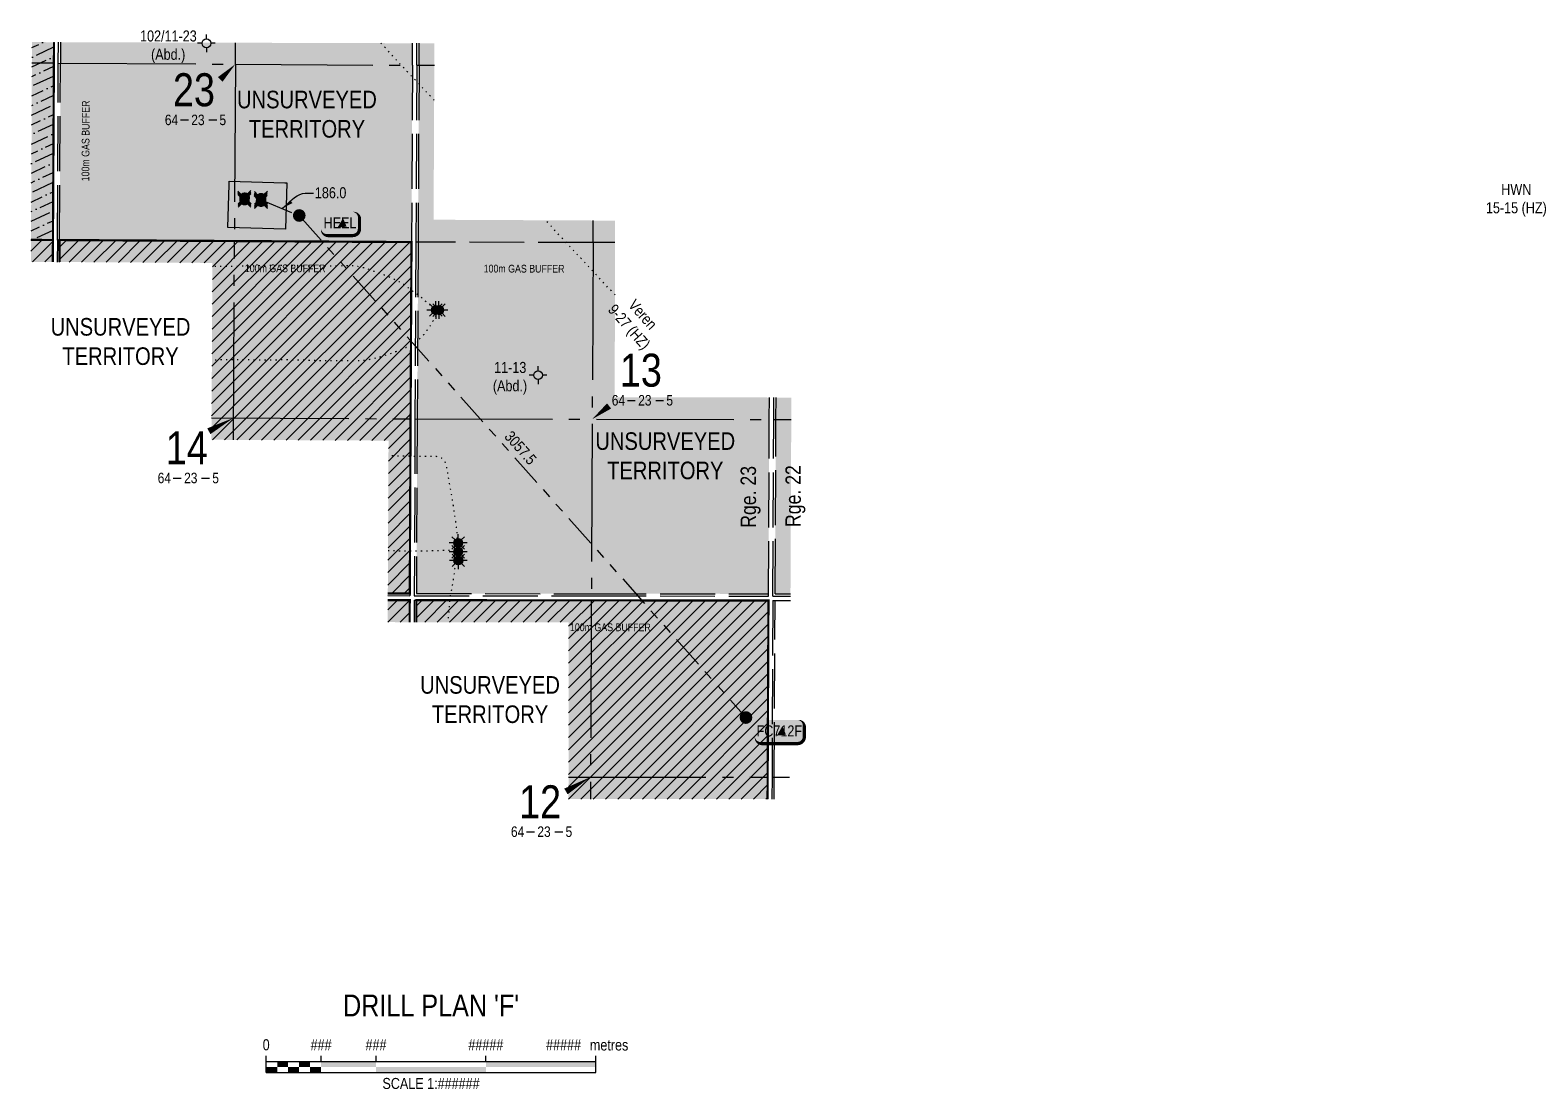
# Model space of a CAD drawing. Header units: inches. Extents: x 464475 to 485921, y 6038951 to 6050475.
# Drawn here: x 472258 to 473617, y 6038951 to 6039914 of the extents above; entities that cross this region are included whole.
import ezdxf
from ezdxf.enums import TextEntityAlignment as Align

# ---------------------------------------------------------------- set-up
doc = ezdxf.new("R2010")
doc.units = ezdxf.units.IN
doc.header["$LTSCALE"] = 5
for name, pattern in [('foc-DOT', [1, 0.2, -0.8]), ('foc-DRILLPATH', [14.75, 6, -1.75, 1.75, -1.75, 1.75, -1.75]), ('foc-QUARTERLINE', [33, 25, -3, 2, -3]), ('foc-UNSURVEYED', [12.5, 10, -2.5])]:
    doc.linetypes.add(name, pattern=pattern)
for name, color, linetype in [('10', 1, 'Continuous'), ('9', 3, 'Continuous'), ('ABADATA-DRILL-T', 8, 'Continuous'), ('AS-DRILL', 8, 'foc-DOT'), ('AS-DRILL-T', 8, 'Continuous'), ('AS-TARGET-GAS', 182, 'Continuous'), ('AS-TARGET-GAS-H', 181, 'Continuous'), ('D-TXT', 6, 'Continuous'), ('DETAIL-T', 7, 'Continuous'), ('H-CP', 51, 'Continuous'), ('H-MOCL', 111, 'Continuous'), ('L-2', 7, 'Continuous'), ('L-BD', 7, 'Continuous'), ('L-MON', 1, 'Continuous'), ('L-QSEC', 8, 'foc-QUARTERLINE'), ('L-SECLBL', 7, 'Continuous'), ('L-UNS-T', 3, 'Continuous'), ('L-USEC', 7, 'foc-UNSURVEYED'), ('P-PDRILLPATH', 12, 'foc-DRILLPATH'), ('P-PROPOSED', 10, 'Continuous'), ('P-PROPOSED-H', 21, 'Continuous'), ('P-TEMP-HUSKY-NO CUT-H', 104, 'Continuous')]:
    doc.layers.add(name, color=color, linetype=linetype)
doc.layers.add('D56-EXISTING DISPOSITION', color=7, linetype='Continuous', true_color=0xa347ff)
doc.styles.add('80', font='ARIALN.TTF', dxfattribs={"height": 10})
doc.styles.add('80CG', font='ARIALN.TTF', dxfattribs={"height": 10})
doc.styles.add('80L', font='ARIALN.TTF', dxfattribs={"height": 10})
doc.styles.add('SIMPLEX', font='ARIALN.TTF')
doc.dimstyles.new('Compass 5 000', dxfattribs={"dimscale": 5, "dimtxt": 9, "dimasz": 2, "dimexe": 0.2, "dimexo": 0.0625, "dimgap": 0.5, "dimtad": 0, "dimtih": 1, "dimtoh": 1, "dimzin": 0, "dimdsep": 46, "dimtxsty": '80CG', "dimcen": 0.1, "dimse1": 1, "dimse2": 1, "dimclrd": 256, "dimclrt": 256, "dimaunit": 1, "dimadec": 4, "dimazin": 0, "dimtfac": 0.06, "dimtofl": 0, "dimtmove": 0, "dimatfit": 1, "dimfxl": 0.2, "dimtolj": 1, "dimtzin": 0, "dimlwd": -1, "dimarcsym": 0})
pattern_1 = [(45, (-39231.628, 8775.05), (-5.609685254, 5.609685254), [])]

# ---------------------------------------------------------------- blocks, each defined once
blk = doc.blocks.new('*U495')
at = {"color": 0}
for p, q in [((-150, 0), (-150, 15)), ((-100, 10), (-100, 15)), ((-50, 10), (-50, 15)), ((50, 10), (50, 15)), ((150.2, 0), (150.2, 15)), ((-150, 10), (150.2, 10)), ((-150, 0), (150.2, 0))]:
    blk.add_line(p, q, dxfattribs=at)
for points in [[(-150, 5), (-140, 5), (-150, 0), (-140, 0)], [(-140, 10), (-130, 10), (-140, 5), (-130, 5)], [(-130, 5), (-120, 5), (-130, 0), (-120, 0)], [(-120, 10), (-110, 10), (-120, 5), (-110, 5)], [(-110, 5), (-100, 5), (-110, 0), (-100, 0)], [(-100, 10), (-50, 10), (-100, 5), (-50, 5)], [(-50, 5), (50, 5), (-50, 0), (50, 0)], [(50, 10), (150.2, 10), (50, 5), (150.2, 5)]]:
    blk.add_solid(points, dxfattribs=at)
at = {"color": 0, "style": '80'}
blk.add_text('metres', height=10, dxfattribs=at).set_placement((162.2, 20), align=Align.CENTER)
at = {"color": 0, "char_height": 10, "style": '80'}
for s, insert, attachment_point in [('0', (-150, 30.2), 2), ('###', (-100, 30.2), 2), ('###', (-50, 30.2), 2), ('#####', (50, 30.2), 2), ('#####', (136.7, 30.2), 3), ('SCALE 1:######', (0.1, -5), 2)]:
    blk.add_mtext(s, dxfattribs=dict(at, insert=insert, attachment_point=attachment_point))
blk = doc.blocks.new('WC')
at = {"layer": 'L-MON'}
h = blk.add_hatch(color=255, dxfattribs=at)
h.dxf.hatch_style = 1
edge = h.paths.add_edge_path()
edge.add_arc((0, 0), 0.9, 0, 360)
at = {"layer": 'L-MON', "color": 240, "flags": 128}
for points in [[(-0.62, 0.5), (-1.23, 1.12)], [(0.52, 0.61), (1.13, 1.21)], [(-1.18, -1.18), (-0.56, -0.57)], [(1.16, -1.18), (0.56, -0.57)]]:
    blk.add_lwpolyline(points, dxfattribs=at)
at = {"layer": 'L-MON', "color": 240}
for radius in [0.8, 0.373]:
    blk.add_circle((0, 0), radius, dxfattribs=at)
blk = doc.blocks.new('plbh')
at = {"layer": 'L-MON'}
h = blk.add_hatch(color=255, dxfattribs=at)
h.dxf.hatch_style = 1
edge = h.paths.add_edge_path()
edge.add_arc((0, 0), 1.16, 0, 360)
h = blk.add_hatch(color=256, dxfattribs=at)
h.dxf.hatch_style = 1
h.paths.add_polyline_path([(-0.96, 0, 1), (0.96, 0, 1)])
h.paths.add_polyline_path([(0.91, 0, -1), (-0.91, 0, -1)], flags=16)
h.paths.add_polyline_path([(0.45, 0, -1), (-0.45, 0, -1)], flags=0)
h = blk.add_hatch(color=256, dxfattribs=at)
h.dxf.hatch_style = 1
h.paths.add_polyline_path([(-0.45, 0, 1), (0.45, 0, 1)])
h.paths.add_polyline_path([(0.4, 0, -1), (-0.4, 0, -1)], flags=16)
at = {"layer": 'L-MON', "color": 240}
for radius in [0.96, 0.91, 0.45, 0.4]:
    blk.add_circle((0, 0), radius, dxfattribs=at)
blk = doc.blocks.new('L-SECLBL')
at = {"layer": '9', "color": 7}
for p, q in [((-5.1, -27.8), (-12.3, -27.8)), ((20.7, -27.8), (13.5, -27.8))]:
    blk.add_line(p, q, dxfattribs=at)
at = {"layer": '10', "color": 2, "style": 'SIMPLEX'}
blk.add_attdef('SEC', text='', height=30, dxfattribs=at).set_placement((0, 0), align=Align.MIDDLE)
at = {"layer": '10', "color": 5, "style": '80L'}
blk.add_attdef('TWP', text='', height=9.5, dxfattribs=at).set_placement((-14.4, -27.4), align=Align.MIDDLE_RIGHT)
blk.add_attdef('RGE', text='', height=9.5, dxfattribs=at).set_placement((3.6, -27.4), align=Align.MIDDLE_CENTER)
blk.add_attdef('MER', text='', height=9.5, dxfattribs=at).set_placement((23.2, -27.4), align=Align.MIDDLE_LEFT)
blk = doc.blocks.new('GAS')
h = blk.add_hatch(color=255)
h.dxf.hatch_style = 1
edge = h.paths.add_edge_path()
edge.add_arc((0, 0), 0.9, 0, 360)
for p, q in [((-0.81, 0), (-1.62, 0)), ((-0.57, 0.57), (-1.14, 1.14)), ((0, 0.81), (0, 1.62)), ((0.57, 0.57), (1.14, 1.14)), ((1.62, 0), (0.81, 0)), ((-0.57, -0.57), (-1.14, -1.14)), ((0, -0.81), (0, -1.62)), ((1.14, -1.14), (0.57, -0.57))]:
    blk.add_line(p, q)
blk.add_circle((0, 0), 0.8)
blk = doc.blocks.new('GABD')
for p, q in [((-0.81, 0), (-1.62, 0)), ((0, 0.81), (0, 1.62)), ((1.62, 0), (0.81, 0)), ((0, -0.81), (0, -1.62))]:
    blk.add_line(p, q)
blk.add_circle((0, 0), 0.8)
blk = doc.blocks.new('*U500')
h = blk.add_hatch(color=254)
edge = h.paths.add_edge_path()
edge.add_line((-16.5, -11.5), (16.5, -11.5))
edge.add_arc((16.5, -5.5), 6, 270, 360)
edge.add_line((22.5, -5.5), (22.5, 4))
edge.add_arc((16.5, 4), 6, 0, 90)
edge.add_line((16.5, 10), (-16.5, 10))
edge.add_arc((-16.5, 4), 6, 90, 180)
edge.add_line((-22.5, 4), (-22.5, -5.5))
edge.add_arc((-16.5, -5.5), 6, 180, 270)
at = {"color": 1, "flags": 128}
blk.add_lwpolyline([(-16.5, -11.5, 3, 3, 0), (16.5, -11.5, 3, 3, 0.414214), (22.5, -5.5, 3, 3, 0), (22.5, 4, 3, 0, 0.414214), (16.5, 10, 0, 0, 0), (-16.5, 10, 0, 0, 0.414214), (-22.5, 4, 0, 0, 0), (-22.5, -5.5, 0, 3, 0.414214)], format="xyseb", close=True, dxfattribs=at)
blk.add_lwpolyline([(5.8, -3.4, 0, 10, 0), (0, 0, 5, 5, 0)], format="xyseb", dxfattribs=at)
at = {"color": 1, "style": '80'}
blk.add_attdef('ENTER_TEXT_001', (-36, -5), '', height=10, dxfattribs=at)
blk = doc.blocks.new('*U508')
h = blk.add_hatch(color=254)
edge = h.paths.add_edge_path()
edge.add_line((-11.5, -11.5), (11.5, -11.5))
edge.add_arc((11.5, -5.5), 6, 270, 360)
edge.add_line((17.5, -5.5), (17.5, 4))
edge.add_arc((11.5, 4), 6, 0, 90)
edge.add_line((11.5, 10), (-11.5, 10))
edge.add_arc((-11.5, 4), 6, 90, 180)
edge.add_line((-17.5, 4), (-17.5, -5.5))
edge.add_arc((-11.5, -5.5), 6, 180, 270)
at = {"color": 1, "flags": 128}
blk.add_lwpolyline([(-11.5, -11.5, 3, 3, 0), (11.5, -11.5, 3, 3, 0.414214), (17.5, -5.5, 3, 3, 0), (17.5, 4, 3, 0, 0.414214), (11.5, 10, 0, 0, 0), (-11.5, 10, 0, 0, 0.414214), (-17.5, 4, 0, 0, 0), (-17.5, -5.5, 0, 3, 0.414214)], format="xyseb", close=True, dxfattribs=at)
blk.add_lwpolyline([(5.8, -3.4, 0, 10, 0), (0, 0, 5, 5, 0)], format="xyseb", dxfattribs=at)
at = {"color": 1, "style": '80'}
blk.add_attdef('ENTER_TEXT_001', (-36, -5), '', height=10, dxfattribs=at)

msp = doc.modelspace()

# ---------------------------------------------------------------- hatches: boundary and pattern name
at = {"layer": 'AS-TARGET-GAS-H'}
h = msp.add_hatch(color=256, dxfattribs=at)
h.dxf.hatch_style = 1
h.paths.add_polyline_path([(472313.598, 6039903.027), (472303.604, 6039903.056), (472302.76, 6039743.114), (472584.912, 6039741.476), (472585.7, 6039902.226), (472575.705, 6039902.255), (472574.966, 6039751.528), (472312.807, 6039753.05)])
h = msp.add_hatch(color=256, dxfattribs=at)
h.dxf.hatch_style = 1
h.paths.add_polyline_path([(472584.601, 6039701.498), (472423.644, 6039702.432), (472423.593, 6039692.438), (472574.561, 6039691.561), (472573.88, 6039540.748), (472583.928, 6039540.69)])
h = msp.add_hatch(color=256, dxfattribs=at)
h.dxf.hatch_style = 1
h.paths.add_polyline_path([(472638.551, 6039691.302), (472789.764, 6039690.966), (472789.811, 6039700.96), (472628.601, 6039701.319), (472627.329, 6039419.718), (472909.643, 6039419.479), (472910.377, 6039580.074), (472900.383, 6039580.09), (472899.694, 6039429.482), (472637.369, 6039429.704)])
h = msp.add_hatch(color=256, dxfattribs=at)
h.dxf.hatch_style = 1
h.paths.add_polyline_path([(472909.441, 6039375.472), (472748.29, 6039375.616), (472748.242, 6039365.621), (472899.401, 6039365.486), (472898.711, 6039214.885), (472908.706, 6039214.883)])
at = {"layer": 'H-CP'}
h = msp.add_hatch(color=256, dxfattribs=at)
h.dxf.hatch_style = 1
h.paths.add_polyline_path([(472278.645, 6039723.266), (472258.655, 6039723.38), (472259.604, 6039903.186), (472279.593, 6039903.127)])
h = msp.add_hatch(color=256, dxfattribs=at)
h.dxf.hatch_style = 1
h.paths.add_polyline_path([(472444.652, 6039902.641), (472285.625, 6039903.109), (472285.525, 6039884.034), (472444.552, 6039883.112)])
h = msp.add_hatch(color=256, dxfattribs=at)
h.dxf.hatch_style = 1
h.paths.add_polyline_path([(472605.689, 6039902.167), (472444.652, 6039902.641), (472444.552, 6039883.112), (472605.591, 6039882.178)])
h = msp.add_hatch(color=256, dxfattribs=at)
h.dxf.hatch_style = 1
h.paths.add_polyline_path([(472611.721, 6039902.149), (472611.623, 6039882.16), (472625.581, 6039882.119), (472625.679, 6039902.108)])
h = msp.add_hatch(color=256, dxfattribs=at)
h.dxf.hatch_style = 1
h.paths.add_polyline_path([(472285.525, 6039884.037), (472284.676, 6039723.229), (472604.803, 6039721.37), (472605.591, 6039882.178)])
h = msp.add_hatch(color=256, dxfattribs=at)
h.dxf.hatch_style = 1
h.paths.add_polyline_path([(472770.011, 6039740.983), (472624.892, 6039741.695), (472625.581, 6039882.119), (472611.624, 6039882.16), (472610.835, 6039721.357), (472769.916, 6039720.994)])
h = msp.add_hatch(color=256, dxfattribs=at)
h.dxf.hatch_style = 1
h.paths.add_polyline_path([(472789.937, 6039740.886), (472770.011, 6039740.983), (472769.916, 6039720.994), (472789.906, 6039720.95)])
h = msp.add_hatch(color=256, dxfattribs=at)
h.dxf.hatch_style = 1
h.paths.add_polyline_path([(472929.55, 6039401.483), (472609.268, 6039401.762), (472610.047, 6039560.553), (472610.835, 6039721.335), (472769.916, 6039720.994), (472769.155, 6039560.305), (472930.275, 6039560.054)])
h = msp.add_hatch(color=256, dxfattribs=at)
h.dxf.hatch_style = 1
h.paths.add_polyline_path([(472930.367, 6039580.043), (472789.686, 6039580.262), (472789.906, 6039720.95), (472769.916, 6039720.994), (472769.155, 6039560.305), (472930.275, 6039560.054)])
h = msp.add_hatch(color=256, dxfattribs=at)
h.dxf.hatch_style = 1
h.paths.add_polyline_path([(472950.356, 6039580.012), (472936.399, 6039580.033), (472936.307, 6039560.053), (472950.265, 6039560.051)])
h = msp.add_hatch(color=256, dxfattribs=at)
h.dxf.hatch_style = 1
h.paths.add_polyline_path([(472950.265, 6039560.051), (472936.307, 6039560.053), (472936.307, 6039560.053), (472935.582, 6039401.478), (472949.539, 6039401.466)])
at = {"layer": 'H-MOCL'}
h = msp.add_hatch(color=256, dxfattribs=at)
h.dxf.hatch_style = 1
h.paths.add_polyline_path([(472258.655, 6039723.38), (472278.645, 6039723.266), (472278.539, 6039703.275), (472258.55, 6039703.391)])
h = msp.add_hatch(color=256, dxfattribs=at)
h.dxf.hatch_style = 1
h.paths.add_polyline_path([(472284.677, 6039723.231), (472604.804, 6039721.373), (472603.237, 6039401.769), (472583.247, 6039401.883), (472583.929, 6039540.872), (472422.811, 6039541.6), (472423.745, 6039702.432), (472284.571, 6039703.24)])
h = msp.add_hatch(color=256, dxfattribs=at)
h.dxf.hatch_style = 1
h.paths.add_polyline_path([(472583.218, 6039395.852), (472603.208, 6039395.737), (472603.109, 6039375.746), (472583.119, 6039375.764)])
h = msp.add_hatch(color=256, dxfattribs=at)
h.dxf.hatch_style = 1
h.paths.add_polyline_path([(472609.239, 6039395.732), (472929.523, 6039395.453), (472928.696, 6039214.879), (472747.605, 6039214.912), (472747.749, 6039375.616), (472609.141, 6039375.741)])
at = {"layer": 'P-PROPOSED-H'}
h = msp.add_hatch(color=256, dxfattribs=at)
h.dxf.hatch_style = 1
h.paths.add_polyline_path([(472437.855, 6039734.605), (472438.97, 6039773.852), (472439.022, 6039776.822), (472489.618, 6039775.174), (472491.34, 6039775.128), (472490.147, 6039733.12)])
at = {"layer": 'P-TEMP-HUSKY-NO CUT-H', "true_color": 0x0582ff}
h = msp.add_hatch(dxfattribs=at)
h.set_pattern_fill('ANSI36', color=150, scale=2.498675, angle=340)
h.set_pattern_definition([(25, (-39231.628, 8775.05), (9.229754603, 13.057325538), [19.833232416, -3.966646483, 0, -3.966646483])])
h.paths.add_polyline_path([(472259.604, 6039903.186), (472279.593, 6039903.127), (472278.645, 6039723.266), (472258.655, 6039723.38)])
at = {"layer": 'P-TEMP-HUSKY-NO CUT-H'}
h = msp.add_hatch(dxfattribs=at)
h.set_pattern_fill('ANSI31', color=256, scale=2.498675)
h.set_pattern_definition(pattern_1)
h.paths.add_polyline_path([(472258.55, 6039703.391), (472258.655, 6039723.38), (472278.645, 6039723.266), (472278.539, 6039703.275)])
h = msp.add_hatch(dxfattribs=at)
h.set_pattern_fill('ANSI31', color=256, scale=2.498675)
h.set_pattern_definition(pattern_1)
h.paths.add_polyline_path([(472284.677, 6039723.231), (472604.804, 6039721.373), (472603.237, 6039401.769), (472583.247, 6039401.883), (472583.929, 6039540.872), (472422.811, 6039541.6), (472423.745, 6039702.432), (472284.571, 6039703.24)])
h = msp.add_hatch(dxfattribs=at)
h.set_pattern_fill('ANSI31', color=256, scale=2.498675)
h.set_pattern_definition(pattern_1)
h.paths.add_polyline_path([(472583.119, 6039375.764), (472583.218, 6039395.852), (472603.208, 6039395.737), (472603.109, 6039375.746)])
h = msp.add_hatch(dxfattribs=at)
h.set_pattern_fill('ANSI31', color=256, scale=2.498675)
h.set_pattern_definition(pattern_1)
h.paths.add_polyline_path([(472747.749, 6039375.616), (472609.141, 6039375.741), (472609.239, 6039395.732), (472929.523, 6039395.453), (472928.696, 6039214.879), (472747.605, 6039214.912)])

# ---------------------------------------------------------------- linework, layer by layer
at = {"layer": 'AS-DRILL', "flags": 128}
for points in [[(472625.425, 6039850.356), (472623.816, 6039852.034), (472620.039, 6039856.045), (472616.255, 6039860.065), (472612.504, 6039864.095), (472608.739, 6039868.12), (472604.911, 6039872.084), (472601.12, 6039876.082), (472597.36, 6039880.117), (472593.605, 6039884.163), (472589.884, 6039888.228), (472586.167, 6039892.281), (472582.444, 6039896.361), (472578.705, 6039900.406), (472576.943, 6039902.252)], [(472790.162, 6039673.309), (472788.973, 6039674.479), (472787.677, 6039675.787), (472786.288, 6039677.205), (472784.809, 6039678.746), (472783.241, 6039680.394), (472781.575, 6039682.117), (472779.851, 6039683.923), (472778.13, 6039685.801), (472776.403, 6039687.728), (472774.678, 6039689.678), (472772.925, 6039691.64), (472771.104, 6039693.582), (472769.251, 6039695.531), (472768.447, 6039696.387), (472767.591, 6039697.305), (472767.392, 6039697.522), (472766.302, 6039698.681), (472764.423, 6039700.671), (472762.546, 6039702.682), (472760.651, 6039704.679), (472758.753, 6039706.67), (472754.975, 6039710.674), (472751.238, 6039714.717), (472747.527, 6039718.8), (472743.824, 6039722.878), (472740.089, 6039726.915), (472736.315, 6039730.923), (472732.532, 6039734.932), (472728.795, 6039738.968), (472726.84, 6039741.082)], [(472627.029, 6039658.941), (472627.029, 6039658.941), (472627.023, 6039658.945), (472627.019, 6039658.953), (472627.027, 6039658.957), (472627.045, 6039658.962), (472627.08, 6039658.984), (472627.112, 6039659.018), (472627.106, 6039659.038), (472627.068, 6039659.048), (472627.066, 6039659.048), (472627.028, 6039659.081), (472627.008, 6039659.107), (472627.006, 6039659.109), (472626.92, 6039659.175), (472626.805, 6039659.194), (472626.742, 6039659.166), (472626.725, 6039659.194), (472626.695, 6039659.268), (472626.649, 6039659.292), (472626.589, 6039659.285), (472626.539, 6039659.277), (472626.489, 6039659.279), (472626.569, 6039659.267), (472626.625, 6039659.259), (472626.769, 6039659.244), (472626.899, 6039659.243), (472626.931, 6039659.245), (472627.007, 6039659.283), (472627.069, 6039659.336), (472627.216, 6039659.404), (472627.298, 6039659.421), (472627.306, 6039659.403), (472627.383, 6039659.351), (472627.393, 6039659.323), (472627.343, 6039659.299), (472627.343, 6039659.273), (472627.427, 6039659.271), (472627.487, 6039659.276), (472627.489, 6039659.26), (472627.481, 6039659.236), (472627.421, 6039659.203), (472627.391, 6039659.209), (472627.437, 6039659.257), (472627.531, 6039659.31), (472627.575, 6039659.322), (472627.651, 6039659.333), (472627.665, 6039659.333), (472627.699, 6039659.335), (472627.705, 6039659.333), (472627.697, 6039659.333), (472627.683, 6039659.329), (472627.671, 6039659.323), (472627.649, 6039659.333), (472627.602, 6039659.386), (472627.524, 6039659.492), (472627.512, 6039659.506), (472627.413, 6039659.645), (472627.262, 6039659.827), (472627.061, 6039660.028), (472626.792, 6039660.25), (472626.471, 6039660.485), (472626.1, 6039660.737), (472625.69, 6039661.005), (472625.231, 6039661.31), (472624.719, 6039661.676), (472624.165, 6039662.093), (472623.681, 6039662.465), (472623.569, 6039662.55), (472622.948, 6039663.031), (472622.316, 6039663.534), (472621.681, 6039664.059), (472621.04, 6039664.605), (472620.4, 6039665.15), (472619.759, 6039665.679), (472619.13, 6039666.196), (472618.572, 6039666.655), (472618.494, 6039666.719), (472617.815, 6039667.293), (472617.104, 6039667.936), (472617.013, 6039668.023), (472616.39, 6039668.63), (472615.671, 6039669.346), (472614.933, 6039670.063), (472614.146, 6039670.779), (472613.286, 6039671.508), (472612.36, 6039672.25), (472611.364, 6039673.003), (472610.303, 6039673.767), (472609.181, 6039674.56), (472608.013, 6039675.39), (472606.8, 6039676.25), (472605.556, 6039677.14), (472604.317, 6039678.051), (472603.069, 6039678.971), (472601.794, 6039679.889), (472601.252, 6039680.27), (472600.483, 6039680.802), (472599.145, 6039681.721), (472597.891, 6039682.579), (472597.79, 6039682.647), (472597.072, 6039683.135), (472596.42, 6039683.568), (472595.007, 6039684.447), (472593.529, 6039685.273), (472591.985, 6039686.058), (472590.393, 6039686.818), (472588.774, 6039687.583), (472587.128, 6039688.351), (472586.472, 6039688.652), (472585.448, 6039689.111), (472583.73, 6039689.854), (472582.161, 6039690.5), (472581.977, 6039690.573), (472580.193, 6039691.254), (472578.38, 6039691.909), (472575.649, 6039692.896), (472573.207, 6039693.791), (472570.862, 6039694.652), (472569.049, 6039695.32), (472567.234, 6039695.989), (472565.411, 6039696.648), (472563.569, 6039697.265), (472561.703, 6039697.816), (472559.818, 6039698.3), (472557.91, 6039698.719), (472555.999, 6039699.073), (472554.077, 6039699.369), (472552.182, 6039699.592), (472550.253, 6039699.72), (472548.321, 6039699.747), (472546.393, 6039699.717), (472544.468, 6039699.679), (472540.614, 6039699.61), (472536.758, 6039699.553), (472532.903, 6039699.531), (472529.042, 6039699.548), (472525.184, 6039699.567), (472521.326, 6039699.573), (472517.467, 6039699.566), (472513.615, 6039699.551), (472509.753, 6039699.563), (472505.902, 6039699.602), (472502.038, 6039699.663), (472498.196, 6039699.767), (472494.337, 6039699.894), (472490.501, 6039700.037), (472486.65, 6039700.15), (472482.792, 6039700.176), (472478.936, 6039700.101), (472475.081, 6039699.952), (472471.232, 6039699.804), (472467.375, 6039699.675), (472463.541, 6039699.562), (472459.686, 6039699.458), (472455.834, 6039699.387), (472451.982, 6039699.358), (472448.131, 6039699.341), (472444.275, 6039699.283), (472440.415, 6039699.174), (472436.558, 6039699.099), (472432.696, 6039699.105), (472428.846, 6039699.188), (472424.999, 6039699.297), (472423.628, 6039699.325)], [(472628.442, 6039659.312), (472628.442, 6039659.312), (472628.442, 6039659.312), (472628.442, 6039659.312), (472628.44, 6039659.31), (472628.297, 6039659.213), (472628.132, 6039659.093), (472628.032, 6039658.974), (472627.991, 6039658.828), (472627.967, 6039658.788), (472627.927, 6039658.902), (472627.865, 6039659.175), (472627.87, 6039659.421), (472627.95, 6039659.494), (472628.051, 6039659.564), (472628.073, 6039659.578), (472628.131, 6039659.607), (472628.171, 6039659.633), (472628.203, 6039659.663), (472628.27, 6039659.731), (472628.336, 6039659.772), (472628.42, 6039659.81), (472628.42, 6039659.81), (472628.478, 6039659.86), (472628.529, 6039659.905), (472628.607, 6039659.935), (472628.625, 6039659.941), (472628.769, 6039659.982), (472628.951, 6039660.041), (472628.965, 6039660.047), (472629.097, 6039660.085), (472629.195, 6039660.1), (472629.404, 6039660.125), (472629.516, 6039660.14), (472629.602, 6039660.15), (472629.64, 6039660.152), (472629.71, 6039660.151), (472629.718, 6039660.151), (472629.728, 6039660.151), (472629.762, 6039660.113), (472629.775, 6039660.045), (472629.779, 6039660.009), (472629.791, 6039659.949), (472629.796, 6039659.895), (472629.796, 6039659.873), (472629.762, 6039659.771), (472629.679, 6039659.65), (472629.576, 6039659.486), (472629.465, 6039659.261), (472629.336, 6039658.987), (472629.184, 6039658.666), (472629.007, 6039658.307), (472628.823, 6039657.948), (472628.657, 6039657.611), (472628.493, 6039657.26), (472628.303, 6039656.861), (472628.069, 6039656.406), (472627.786, 6039655.897), (472627.526, 6039655.442), (472627.458, 6039655.319), (472627.106, 6039654.684), (472626.755, 6039654.026), (472626.396, 6039653.364), (472626.014, 6039652.7), (472625.639, 6039652.048), (472625.264, 6039651.384), (472624.86, 6039650.662), (472624.648, 6039650.273), (472624.434, 6039649.88), (472623.956, 6039649.044), (472623.48, 6039648.243), (472623.436, 6039648.165), (472623.415, 6039648.129), (472622.887, 6039647.252), (472622.32, 6039646.318), (472621.724, 6039645.353), (472621.072, 6039644.329), (472620.375, 6039643.23), (472619.623, 6039642.086), (472618.809, 6039640.926), (472617.923, 6039639.76), (472616.986, 6039638.601), (472616.044, 6039637.46), (472615.082, 6039636.346), (472614.057, 6039635.266), (472612.974, 6039634.203), (472611.828, 6039633.155), (472610.631, 6039632.129), (472609.38, 6039631.109), (472608.268, 6039630.251), (472608.079, 6039630.111), (472607.995, 6039630.05), (472606.712, 6039629.146), (472605.95, 6039628.636), (472605.641, 6039628.436), (472605.302, 6039628.217), (472604.702, 6039627.844), (472604.375, 6039627.646), (472603.843, 6039627.335), (472602.329, 6039626.512), (472600.765, 6039625.756), (472599.991, 6039625.404), (472599.57, 6039625.214), (472599.362, 6039625.121), (472599.161, 6039625.032), (472598.927, 6039624.927), (472597.52, 6039624.32), (472595.844, 6039623.627), (472594.133, 6039622.943), (472592.384, 6039622.276), (472592.237, 6039622.221), (472591.738, 6039622.037), (472591.151, 6039621.822), (472590.6, 6039621.625), (472588.795, 6039621.008), (472586.97, 6039620.407), (472585.145, 6039619.808), (472583.316, 6039619.209), (472581.846, 6039618.743), (472578.603, 6039617.727), (472577.711, 6039617.445), (472575.86, 6039616.855), (472574.003, 6039616.29), (472572.157, 6039615.787), (472570.274, 6039615.325), (472568.386, 6039614.892), (472566.496, 6039614.488), (472564.586, 6039614.139), (472562.669, 6039613.859), (472560.746, 6039613.648), (472558.807, 6039613.512), (472556.873, 6039613.448), (472553.021, 6039613.421), (472549.169, 6039613.43), (472545.319, 6039613.46), (472541.465, 6039613.485), (472537.615, 6039613.494), (472535.687, 6039613.492), (472533.763, 6039613.493), (472531.835, 6039613.497), (472529.905, 6039613.495), (472527.975, 6039613.484), (472526.049, 6039613.48), (472524.123, 6039613.482), (472522.193, 6039613.501), (472520.269, 6039613.547), (472518.341, 6039613.603), (472516.419, 6039613.654), (472514.492, 6039613.698), (472512.568, 6039613.74), (472510.64, 6039613.781), (472508.718, 6039613.823), (472506.794, 6039613.865), (472504.871, 6039613.9), (472502.941, 6039613.928), (472501.011, 6039613.972), (472499.085, 6039614.015), (472497.163, 6039614.049), (472495.237, 6039614.09), (472493.308, 6039614.142), (472491.382, 6039614.19), (472489.45, 6039614.217), (472487.534, 6039614.223), (472485.606, 6039614.205), (472483.686, 6039614.17), (472481.763, 6039614.124), (472479.839, 6039614.088), (472477.913, 6039614.071), (472475.987, 6039614.071), (472474.075, 6039614.082), (472472.157, 6039614.08), (472470.237, 6039614.066), (472468.313, 6039614.051), (472466.385, 6039614.055), (472464.471, 6039614.077), (472462.547, 6039614.104), (472460.621, 6039614.124), (472458.691, 6039614.143), (472456.767, 6039614.157), (472452.907, 6039614.184), (472449.081, 6039614.224), (472445.226, 6039614.287), (472441.37, 6039614.326), (472437.514, 6039614.298), (472433.661, 6039614.247), (472429.809, 6039614.172), (472425.947, 6039614.097), (472423.194, 6039614.053)], [(472647.521, 6039447.91), (472647.521, 6039447.91), (472647.521, 6039447.91), (472647.515, 6039447.9), (472647.402, 6039447.782), (472647.26, 6039447.749), (472647.068, 6039447.81), (472646.811, 6039447.975), (472646.54, 6039448.201), (472646.197, 6039448.292), (472646.155, 6039448.291), (472646.123, 6039448.295), (472646.111, 6039448.299), (472646.075, 6039448.329), (472646.053, 6039448.377), (472646.043, 6039448.445), (472646.058, 6039448.539), (472646.093, 6039448.669), (472646.133, 6039448.847), (472646.175, 6039449.067), (472646.218, 6039449.318), (472646.269, 6039449.59), (472646.329, 6039449.892), (472646.384, 6039450.226), (472646.442, 6039450.595), (472646.5, 6039450.991), (472646.546, 6039451.407), (472646.582, 6039451.839), (472646.619, 6039452.28), (472646.651, 6039452.72), (472646.671, 6039453.18), (472646.677, 6039453.672), (472646.662, 6039454.2), (472646.619, 6039454.766), (472646.55, 6039455.369), (472646.457, 6039456.005), (472646.35, 6039456.686), (472646.238, 6039457.41), (472646.136, 6039458.161), (472646.054, 6039458.929), (472645.972, 6039459.708), (472645.861, 6039460.49), (472645.846, 6039460.594), (472645.733, 6039461.283), (472645.615, 6039462.084), (472645.513, 6039462.898), (472645.416, 6039463.737), (472645.32, 6039464.591), (472645.22, 6039465.454), (472645.112, 6039466.304), (472645.001, 6039467.147), (472644.891, 6039467.999), (472644.783, 6039468.854), (472644.675, 6039469.7), (472644.554, 6039470.545), (472644.422, 6039471.372), (472644.286, 6039472.164), (472644.152, 6039472.943), (472644.029, 6039473.724), (472643.929, 6039474.508), (472643.831, 6039475.297), (472643.721, 6039476.085), (472643.611, 6039476.858), (472643.505, 6039477.618), (472643.399, 6039478.379), (472643.292, 6039479.145), (472643.186, 6039479.924), (472643.066, 6039480.727), (472642.93, 6039481.551), (472642.783, 6039482.394), (472642.631, 6039483.249), (472642.477, 6039484.105), (472642.319, 6039484.968), (472642.172, 6039485.839), (472642.048, 6039486.724), (472641.943, 6039487.608), (472641.835, 6039488.459), (472641.719, 6039489.295), (472641.583, 6039490.142), (472641.432, 6039491.005), (472641.272, 6039491.858), (472641.11, 6039492.686), (472640.954, 6039493.495), (472640.806, 6039494.3), (472640.664, 6039495.115), (472640.516, 6039495.941), (472640.374, 6039496.766), (472640.228, 6039497.589), (472640.076, 6039498.404), (472639.928, 6039499.218), (472639.781, 6039500.029), (472639.637, 6039500.836), (472639.495, 6039501.633), (472639.352, 6039502.411), (472639.21, 6039503.172), (472639.074, 6039503.929), (472638.94, 6039504.689), (472638.804, 6039505.45), (472638.663, 6039506.219), (472638.523, 6039506.985), (472638.395, 6039507.77), (472638.267, 6039508.563), (472638.133, 6039509.359), (472637.997, 6039510.172), (472637.857, 6039510.993), (472637.717, 6039511.812), (472637.575, 6039512.606), (472637.433, 6039513.373), (472637.291, 6039514.138), (472637.163, 6039514.912), (472637.051, 6039515.685), (472636.948, 6039516.435), (472636.852, 6039517.16), (472636.775, 6039517.698), (472636.745, 6039517.869), (472636.597, 6039518.583), (472636.391, 6039519.312), (472636.118, 6039520.04), (472635.766, 6039520.771), (472635.33, 6039521.514), (472634.827, 6039522.254), (472634.265, 6039522.961), (472633.646, 6039523.628), (472632.961, 6039524.233), (472632.212, 6039524.763), (472631.432, 6039525.221), (472630.666, 6039525.591), (472629.929, 6039525.875), (472629.192, 6039526.074), (472628.441, 6039526.194), (472627.657, 6039526.252), (472627.395, 6039526.259), (472627.039, 6039526.265), (472626.807, 6039526.266), (472625.907, 6039526.281), (472624.989, 6039526.307), (472624.062, 6039526.344), (472623.128, 6039526.39), (472622.432, 6039526.424), (472622.182, 6039526.433), (472621.218, 6039526.466), (472620.41, 6039526.49), (472620.226, 6039526.495), (472619.18, 6039526.514), (472618.04, 6039526.522), (472616.806, 6039526.524), (472615.472, 6039526.513), (472614.064, 6039526.488), (472612.592, 6039526.463), (472611.06, 6039526.453), (472609.482, 6039526.453), (472607.856, 6039526.461), (472606.196, 6039526.479), (472604.502, 6039526.505), (472602.792, 6039526.554), (472601.069, 6039526.62), (472599.319, 6039526.683), (472597.533, 6039526.728), (472595.711, 6039526.775), (472593.863, 6039526.81), (472591.985, 6039526.82), (472590.09, 6039526.831), (472588.184, 6039526.857), (472586.274, 6039526.878), (472584.54, 6039526.887), (472583.812, 6039526.892)], [(472647.521, 6039447.91), (472647.521, 6039447.91), (472647.521, 6039447.91), (472647.515, 6039447.9), (472647.402, 6039447.782), (472647.26, 6039447.749), (472647.068, 6039447.81), (472646.811, 6039447.975), (472646.54, 6039448.201), (472646.197, 6039448.292), (472646.155, 6039448.291), (472646.123, 6039448.295), (472646.111, 6039448.299), (472646.075, 6039448.329), (472646.053, 6039448.377), (472646.043, 6039448.445), (472646.058, 6039448.539), (472646.093, 6039448.669), (472646.133, 6039448.847), (472646.175, 6039449.067), (472646.218, 6039449.318), (472646.269, 6039449.59), (472646.329, 6039449.892), (472646.384, 6039450.226), (472646.442, 6039450.595), (472646.5, 6039450.991), (472646.546, 6039451.407), (472646.582, 6039451.839), (472646.619, 6039452.28), (472646.651, 6039452.72), (472646.671, 6039453.18), (472646.677, 6039453.672), (472646.662, 6039454.2), (472646.619, 6039454.766), (472646.55, 6039455.369), (472646.457, 6039456.005), (472646.35, 6039456.686), (472646.238, 6039457.41), (472646.136, 6039458.161), (472646.054, 6039458.929), (472645.972, 6039459.708), (472645.861, 6039460.49), (472645.846, 6039460.594), (472645.733, 6039461.283), (472645.615, 6039462.084), (472645.513, 6039462.898), (472645.416, 6039463.737), (472645.32, 6039464.591), (472645.22, 6039465.454), (472645.112, 6039466.304), (472645.001, 6039467.147), (472644.891, 6039467.999), (472644.783, 6039468.854), (472644.675, 6039469.7), (472644.554, 6039470.545), (472644.422, 6039471.372), (472644.286, 6039472.164), (472644.152, 6039472.943), (472644.029, 6039473.724), (472643.929, 6039474.508), (472643.831, 6039475.297), (472643.721, 6039476.085), (472643.611, 6039476.858), (472643.505, 6039477.618), (472643.399, 6039478.379), (472643.292, 6039479.145), (472643.186, 6039479.924), (472643.066, 6039480.727), (472642.93, 6039481.551), (472642.783, 6039482.394), (472642.631, 6039483.249), (472642.477, 6039484.105), (472642.319, 6039484.968), (472642.172, 6039485.839), (472642.048, 6039486.724), (472641.943, 6039487.608), (472641.835, 6039488.459), (472641.719, 6039489.295), (472641.583, 6039490.142), (472641.432, 6039491.005), (472641.272, 6039491.858), (472641.11, 6039492.686), (472640.954, 6039493.495), (472640.806, 6039494.3), (472640.664, 6039495.115), (472640.516, 6039495.941), (472640.374, 6039496.766), (472640.228, 6039497.589), (472640.076, 6039498.404), (472639.928, 6039499.218), (472639.781, 6039500.029), (472639.637, 6039500.836), (472639.495, 6039501.633), (472639.352, 6039502.411), (472639.21, 6039503.172), (472639.074, 6039503.929), (472638.94, 6039504.689), (472638.804, 6039505.45), (472638.663, 6039506.219), (472638.523, 6039506.985), (472638.395, 6039507.77), (472638.267, 6039508.563), (472638.133, 6039509.359), (472637.997, 6039510.172), (472637.857, 6039510.993), (472637.717, 6039511.812), (472637.575, 6039512.606), (472637.433, 6039513.373), (472637.291, 6039514.138), (472637.163, 6039514.912), (472637.051, 6039515.685), (472636.948, 6039516.435), (472636.852, 6039517.16), (472636.775, 6039517.698), (472636.745, 6039517.869), (472636.597, 6039518.583), (472636.391, 6039519.312), (472636.118, 6039520.04), (472635.766, 6039520.771), (472635.33, 6039521.514), (472634.827, 6039522.254), (472634.265, 6039522.961), (472633.646, 6039523.628), (472632.961, 6039524.233), (472632.212, 6039524.763), (472631.432, 6039525.221), (472630.666, 6039525.591), (472629.929, 6039525.875), (472629.192, 6039526.074), (472628.441, 6039526.194), (472627.657, 6039526.252), (472627.395, 6039526.259), (472627.039, 6039526.265), (472626.807, 6039526.266), (472625.907, 6039526.281), (472624.989, 6039526.307), (472624.062, 6039526.344), (472623.128, 6039526.39), (472622.432, 6039526.424), (472622.182, 6039526.433), (472621.218, 6039526.466), (472620.41, 6039526.49), (472620.226, 6039526.495), (472619.18, 6039526.514), (472618.04, 6039526.522), (472616.806, 6039526.524), (472615.472, 6039526.513), (472614.064, 6039526.488), (472612.592, 6039526.463), (472611.06, 6039526.453), (472609.482, 6039526.453), (472607.856, 6039526.461), (472606.196, 6039526.479), (472604.502, 6039526.505), (472602.792, 6039526.554), (472601.069, 6039526.62), (472599.319, 6039526.683), (472597.533, 6039526.728), (472595.711, 6039526.775), (472593.863, 6039526.81), (472591.985, 6039526.82), (472590.09, 6039526.831), (472588.184, 6039526.857), (472586.274, 6039526.878), (472584.54, 6039526.887), (472583.812, 6039526.892)], [(472647.481, 6039439.898), (472647.481, 6039439.898), (472647.481, 6039439.898), (472647.477, 6039439.894), (472647.306, 6039439.765), (472647.052, 6039439.705), (472646.802, 6039439.732), (472646.572, 6039439.733), (472646.308, 6039439.712), (472646.04, 6039439.724), (472645.888, 6039439.764), (472645.978, 6039439.746), (472646.138, 6039439.755), (472646.257, 6039439.873), (472646.437, 6039440.03), (472646.582, 6039440.187), (472646.484, 6039440.447), (472646.277, 6039440.651), (472646.189, 6039440.681), (472646.179, 6039440.687), (472646.163, 6039440.695), (472646.155, 6039440.697), (472646.095, 6039440.707), (472645.993, 6039440.716), (472645.855, 6039440.731), (472645.687, 6039440.755), (472645.485, 6039440.786), (472645.241, 6039440.814), (472644.933, 6039440.837), (472644.564, 6039440.871), (472644.144, 6039440.909), (472643.686, 6039440.933), (472643.192, 6039440.94), (472642.65, 6039440.939), (472642.044, 6039440.926), (472641.38, 6039440.899), (472640.664, 6039440.869), (472639.881, 6039440.856), (472639.012, 6039440.881), (472638.044, 6039440.918), (472637.014, 6039440.941), (472636.544, 6039440.943), (472635.96, 6039440.94), (472634.902, 6039440.913), (472634.013, 6039440.874), (472633.849, 6039440.864), (472632.781, 6039440.812), (472631.657, 6039440.765), (472630.455, 6039440.737), (472629.185, 6039440.724), (472627.877, 6039440.7), (472626.544, 6039440.661), (472625.184, 6039440.608), (472623.782, 6039440.555), (472622.322, 6039440.506), (472620.799, 6039440.462), (472619.229, 6039440.421), (472617.619, 6039440.377), (472615.983, 6039440.328), (472614.318, 6039440.276), (472612.618, 6039440.238), (472610.898, 6039440.225), (472609.156, 6039440.222), (472607.404, 6039440.206), (472605.632, 6039440.185), (472603.834, 6039440.17), (472602.006, 6039440.171), (472600.148, 6039440.202), (472598.276, 6039440.26), (472596.382, 6039440.337), (472594.475, 6039440.413), (472592.559, 6039440.454), (472590.647, 6039440.488), (472588.729, 6039440.537), (472586.81, 6039440.609), (472584.988, 6039440.7), (472583.423, 6039440.772)], [(472647.441, 6039431.909), (472647.441, 6039431.909), (472647.441, 6039431.909), (472647.437, 6039431.911), (472647.359, 6039431.928), (472647.242, 6039432.018), (472647.029, 6039432.253), (472646.746, 6039432.489), (472646.395, 6039432.725), (472645.939, 6039432.773), (472645.542, 6039432.569), (472645.522, 6039432.529), (472645.512, 6039432.497), (472645.508, 6039432.481), (472645.489, 6039432.413), (472645.459, 6039432.325), (472645.412, 6039432.209), (472645.366, 6039432.052), (472645.325, 6039431.846), (472645.282, 6039431.618), (472645.226, 6039431.378), (472645.151, 6039431.109), (472645.061, 6039430.803), (472644.97, 6039430.474), (472644.88, 6039430.122), (472644.8, 6039429.748), (472644.736, 6039429.351), (472644.68, 6039428.917), (472644.62, 6039428.445), (472644.561, 6039427.94), (472644.498, 6039427.4), (472644.422, 6039426.822), (472644.327, 6039426.217), (472644.227, 6039425.589), (472644.122, 6039424.948), (472644.027, 6039424.278), (472643.957, 6039423.579), (472643.898, 6039422.847), (472643.832, 6039422.089), (472643.752, 6039421.306), (472643.691, 6039420.744), (472643.662, 6039420.498), (472643.556, 6039419.677), (472643.43, 6039418.859), (472643.296, 6039418.052), (472643.164, 6039417.238), (472643.032, 6039416.409), (472642.9, 6039415.582), (472642.778, 6039414.78), (472642.664, 6039413.995), (472642.554, 6039413.209), (472642.438, 6039412.424), (472642.314, 6039411.641), (472642.172, 6039410.859), (472642.002, 6039410.082), (472641.818, 6039409.285), (472641.64, 6039408.474), (472641.478, 6039407.655), (472641.324, 6039406.838), (472641.184, 6039406.026), (472641.056, 6039405.213), (472640.912, 6039404.39), (472640.753, 6039403.548), (472640.589, 6039402.697), (472640.405, 6039401.842), (472640.199, 6039401.007), (472639.999, 6039400.192), (472639.831, 6039399.389), (472639.683, 6039398.6), (472639.547, 6039397.782), (472639.426, 6039396.917), (472639.33, 6039396.021), (472639.259, 6039395.108), (472639.205, 6039394.196), (472639.16, 6039393.314), (472639.134, 6039392.472), (472639.116, 6039391.646), (472639.09, 6039390.792), (472639.06, 6039389.931), (472639.025, 6039389.089), (472638.983, 6039388.261), (472638.931, 6039387.455), (472638.869, 6039386.668), (472638.801, 6039385.882), (472638.729, 6039385.082), (472638.653, 6039384.247), (472638.551, 6039383.373), (472638.424, 6039382.496), (472638.292, 6039381.636), (472638.172, 6039380.811), (472638.076, 6039380.003), (472637.992, 6039379.182), (472637.896, 6039378.326), (472637.793, 6039377.465), (472637.701, 6039376.625), (472637.621, 6039375.788), (472637.614, 6039375.715)]]:
    msp.add_lwpolyline(points, dxfattribs=at)
at = {"layer": 'D56-EXISTING DISPOSITION', "const_width": 1.999, "flags": 128}
for points in [[(472258.655, 6039723.38), (472278.644, 6039723.264), (472279.493, 6039884.069), (472279.593, 6039903.127)], [(472258.655, 6039723.38), (472278.644, 6039723.264), (472278.539, 6039703.275)], [(472284.571, 6039703.24), (472284.676, 6039723.229), (472443.734, 6039722.306), (472604.803, 6039721.37), (472603.954, 6039560.68), (472603.236, 6039401.767), (472583.247, 6039401.883)], [(472583.218, 6039395.852), (472603.207, 6039395.735), (472603.109, 6039375.746)], [(472609.141, 6039375.741), (472609.239, 6039395.73), (472768.374, 6039395.587), (472929.522, 6039395.451), (472928.787, 6039234.869), (472928.696, 6039214.879)]]:
    msp.add_lwpolyline(points, dxfattribs=at)
at = {"layer": 'L-QSEC'}
for p, q in [((472444.552, 6039883.112), (472444.652, 6039902.641)), ((472279.493, 6039884.069), (472259.504, 6039884.186)), ((472283.514, 6039884.046), (472444.552, 6039883.112)), ((472444.552, 6039883.112), (472443.734, 6039722.306)), ((472444.552, 6039883.112), (472605.591, 6039882.178)), ((472609.613, 6039882.166), (472625.581, 6039882.119)), ((472769.916, 6039720.994), (472770.011, 6039740.983)), ((472442.814, 6039541.51), (472443.734, 6039722.306)), ((472769.916, 6039720.994), (472768.393, 6039399.609)), ((472422.927, 6039561.615), (472604.015, 6039560.563)), ((472603.954, 6039560.68), (472604.015, 6039560.68)), ((472608.003, 6039560.557), (472930.275, 6039560.054)), ((472934.297, 6039560.053), (472950.265, 6039560.051)), ((472768.374, 6039395.587), (472767.518, 6039214.908)), ((472747.623, 6039234.901), (472928.787, 6039234.869)), ((472932.809, 6039234.863), (472948.777, 6039234.839))]:
    msp.add_line(p, q, dxfattribs=at)
at = {"layer": 'L-SECLBL', "flags": 128}
for points in [[(472444.552, 6039883.112, 0, 5.997, 0), (472430.779, 6039869.206, 0, 0, 0)], [(472769.155, 6039560.305, 0, 5.997, 0), (472784.519, 6039572.347, 0, 0, 0)], [(472442.916, 6039561.499, 0, 5.997, 0), (472420.455, 6039549.364, 0, 0, 0)], [(472767.612, 6039234.898, 0, 5.997, 0), (472745.302, 6039221.841, 0, 0, 0)]]:
    msp.add_lwpolyline(points, format="xyseb", dxfattribs=at)
at = {"layer": 'L-USEC'}
for p, q in [((472279.493, 6039884.069), (472279.593, 6039903.127)), ((472283.514, 6039884.048), (472283.615, 6039903.115)), ((472285.625, 6039903.109), (472285.525, 6039884.037)), ((472605.591, 6039882.178), (472605.689, 6039902.167)), ((472609.613, 6039882.158), (472609.711, 6039902.155)), ((472611.623, 6039882.16), (472611.721, 6039902.149)), ((472278.644, 6039723.264), (472279.493, 6039884.069)), ((472282.666, 6039723.241), (472283.514, 6039884.048)), ((472284.676, 6039723.229), (472285.525, 6039884.037)), ((472605.591, 6039882.178), (472604.803, 6039721.37)), ((472609.613, 6039882.158), (472608.824, 6039721.347)), ((472611.623, 6039882.148), (472610.835, 6039721.335)), ((472258.655, 6039723.38), (472278.644, 6039723.264)), ((472278.644, 6039723.264), (472278.539, 6039703.275)), ((472282.666, 6039723.243), (472282.561, 6039703.251)), ((472443.734, 6039722.306), (472282.666, 6039723.241)), ((472284.571, 6039703.24), (472284.676, 6039723.229)), ((472604.803, 6039721.37), (472443.734, 6039722.306)), ((472604.803, 6039721.37), (472603.954, 6039560.68)), ((472608.825, 6039721.349), (472607.976, 6039560.659)), ((472769.916, 6039720.994), (472608.824, 6039721.361)), ((472610.835, 6039721.357), (472610.047, 6039560.553)), ((472789.906, 6039720.95), (472769.916, 6039720.994)), ((472930.275, 6039560.054), (472930.367, 6039580.043)), ((472934.297, 6039560.035), (472934.389, 6039580.037)), ((472936.307, 6039560.053), (472936.399, 6039580.033)), ((472603.954, 6039560.68), (472603.227, 6039399.757)), ((472607.976, 6039560.662), (472607.249, 6039399.753)), ((472610.047, 6039560.553), (472609.268, 6039401.762)), ((472929.541, 6039399.473), (472930.275, 6039560.054)), ((472933.563, 6039399.469), (472934.297, 6039560.035)), ((472935.582, 6039401.478), (472936.307, 6039560.053)), ((472583.238, 6039399.873), (472603.227, 6039399.757)), ((472603.236, 6039401.767), (472583.247, 6039401.883)), ((472607.249, 6039399.753), (472768.378, 6039399.609)), ((472609.268, 6039401.762), (472768.403, 6039401.619)), ((472768.377, 6039399.609), (472929.541, 6039399.473)), ((472768.403, 6039401.619), (472929.55, 6039401.483)), ((472933.563, 6039399.469), (472949.53, 6039399.457)), ((472935.582, 6039401.478), (472949.539, 6039401.466)), ((472583.218, 6039395.852), (472603.207, 6039395.735)), ((472603.207, 6039395.735), (472603.109, 6039375.746)), ((472607.229, 6039395.732), (472607.131, 6039375.742)), ((472607.229, 6039395.732), (472768.374, 6039395.587)), ((472609.141, 6039375.741), (472609.239, 6039395.73)), ((472768.374, 6039395.587), (472929.522, 6039395.451)), ((472929.522, 6039395.451), (472928.787, 6039234.869)), ((472933.544, 6039395.448), (472932.809, 6039234.85)), ((472933.544, 6039395.448), (472949.512, 6039395.435)), ((472934.819, 6039234.86), (472935.554, 6039395.446)), ((472928.787, 6039234.869), (472928.696, 6039214.879)), ((472932.809, 6039234.85), (472932.717, 6039214.879)), ((472934.727, 6039214.878), (472934.819, 6039234.86))]:
    msp.add_line(p, q, dxfattribs=at)
at = {"layer": 'P-PDRILLPATH'}
for p, q in [((472467.953, 6039759.689), (472502.685, 6039745.536)), ((472502.685, 6039745.536), (472909.044, 6039289.026))]:
    msp.add_line(p, q, dxfattribs=at)
at = {"layer": 'P-PROPOSED', "flags": 128}
msp.add_lwpolyline([(472437.855, 6039734.605), (472438.97, 6039773.852), (472439.022, 6039776.822), (472489.618, 6039775.174), (472491.34, 6039775.128), (472490.147, 6039733.12)], close=True, dxfattribs=at)

# ---------------------------------------------------------------- block references
at = {"layer": 'AS-DRILL-T', "xscale": 4.997349899999994, "yscale": 4.997349899999994, "zscale": 4.997349899999994}
for name, p in [('GABD', (472418.236, 6039902.096)), ('GAS', (472626.885, 6039659.56)), ('GAS', (472629.772, 6039659.542)), ('GABD', (472719.93, 6039600.396)), ('GAS', (472647.26, 6039447.749)), ('GAS', (472647.306, 6039439.765)), ('GAS', (472647.359, 6039431.928))]:
    msp.add_blockref(name, p, dxfattribs=at)
at = {"layer": 'L-2', "xscale": 0.9991279913569413, "yscale": 0.9991279913569413, "zscale": 0.9991279913569413}
msp.add_blockref('*U495', (472622.48, 6038966.303), dxfattribs=at)
at = {"layer": 'L-BD', "linetype": 'Continuous'}
ref = msp.add_blockref('*U508', (472539.994, 6039738.821), dxfattribs=dict(at, xscale=0.99946998, yscale=0.99946998, zscale=0.99946998))
ref.add_attrib('ENTER_TEXT_001', 'HEEL', (472524.818, 6039733.824), dxfattribs={"layer": '0', "color": 1, "height": 9.9947, "style": '80'})
ref = msp.add_blockref('*U500', (472939.65, 6039276.886), dxfattribs=dict(at, xscale=0.99946998, yscale=0.99946998, zscale=0.99946998))
ref.add_attrib('ENTER_TEXT_001', 'FC712F', (472918.743, 6039271.886), dxfattribs={"layer": '0', "color": 1, "height": 9.9947, "style": '80'})
at = {"layer": 'L-MON', "xscale": 4.997349899999989, "yscale": 4.997349899999989, "zscale": 4.997349899999989}
for name, p in [('WC', (472452.931, 6039759.134)), ('WC', (472452.959, 6039760.117)), ('WC', (472452.988, 6039761.101)), ('WC', (472453.016, 6039762.085)), ('WC', (472467.925, 6039758.705)), ('WC', (472467.953, 6039759.689)), ('WC', (472467.981, 6039760.672)), ('WC', (472468.01, 6039761.656)), ('WC', (472467.897, 6039757.721)), ('plbh', (472502.685, 6039745.536)), ('plbh', (472909.044, 6039289.026))]:
    msp.add_blockref(name, p, dxfattribs=at)
at = {"layer": 'L-SECLBL', "xscale": 0.99946998, "yscale": 0.99946998, "zscale": 0.99946998}
for p, values in [((472406.903, 6039859.88), {'SEC': '23', 'TWP': '64', 'RGE': '23', 'MER': '5'}), ((472813.46, 6039604.9), {'SEC': '13', 'TWP': '64', 'RGE': '23', 'MER': '5'}), ((472400.407, 6039534.264), {'SEC': '14', 'TWP': '64', 'RGE': '23', 'MER': '5'}), ((472721.749, 6039212.643), {'SEC': '12', 'TWP': '64', 'RGE': '23', 'MER': '5'})]:
    msp.add_blockref('L-SECLBL', p, dxfattribs=at).add_auto_attribs(values)

# ---------------------------------------------------------------- texts
at = {"layer": 'ABADATA-DRILL-T', "linetype": 'Continuous', "char_height": 9.9947, "attachment_point": 1, "style": '80L'}
for s, insert in [('\\pi-9.5991;102/11-23\\P\\pi0.40237;(Abd.)', (472367.464, 6039913.775)), ('\\pi1.5443;11-13\\P\\pi0.40237;(Abd.)', (472678.416, 6039612.362))]:
    msp.add_mtext_dynamic_manual_height_columns(s, width=30.59795, gutter_width=200.105, heights=[0], dxfattribs=dict(at, insert=insert))
at = {"layer": 'ABADATA-DRILL-T', "insert": (473581.489, 6039774.25), "char_height": 9.9947, "attachment_point": 1, "style": '80L'}
msp.add_mtext_dynamic_manual_height_columns('\\pi14.641;HWN\\P\\pi0.67808;15-15 (HZ)', width=54.7794, gutter_width=50.026, heights=[0], dxfattribs=at)
at = {"layer": 'ABADATA-DRILL-T', "insert": (472801.659, 6039678.295), "char_height": 9.9947, "attachment_point": 1, "rotation": 311.688085, "style": '80L'}
msp.add_mtext_dynamic_manual_height_columns('\\pi10.764;Veren\\P\\pi1.6964;9-27 (HZ)', width=51.21869, gutter_width=50.026, heights=[0], dxfattribs=at)
at = {"layer": 'AS-TARGET-GAS', "char_height": 6.99629, "attachment_point": 1, "style": '80L'}
for insert, rotation in [((472304.658, 6039776.637), 89.67634), ((472670.477, 6039700.756), 359.872457)]:
    msp.add_mtext_dynamic_manual_height_columns('100m GAS BUFFER', width=83.98177, gutter_width=190, heights=[0], dxfattribs=dict(at, insert=insert, rotation=rotation))
at = {"layer": 'AS-TARGET-GAS', "char_height": 6.99629, "attachment_point": 1, "rotation": 359.872457, "style": '80L', "bg_fill": 1, "box_fill_scale": 1.15, "bg_fill_color": 181, "bg_fill_transparency": 0}
for insert in [(472453.229, 6039701.029), (472748.961, 6039374.65)]:
    msp.add_mtext_dynamic_manual_height_columns('100m GAS BUFFER', width=73.48405, gutter_width=190, heights=[0], dxfattribs=dict(at, insert=insert))
at = {"layer": 'D-TXT', "color": 3, "char_height": 13.9926, "attachment_point": 1, "rotation": 90, "style": '80L'}
for s, width, insert in [('Rge. 23', 73.75526, (472904.179, 6039461.64)), ('Rge. 22', 55.46196, (472944.962, 6039462.322))]:
    msp.add_mtext_dynamic_manual_height_columns(s, width=width, gutter_width=47.5, heights=[0], dxfattribs=dict(at, insert=insert))
at = {"layer": 'DETAIL-T', "color": 3, "insert": (472622.599, 6039027.192), "char_height": 19.98256, "width": 313.75972, "attachment_point": 5, "style": '80CG'}
msp.add_mtext("DRILL PLAN 'F'", dxfattribs=at)
at = {"layer": 'L-BD', "style": '80L'}
msp.add_text('186.0', height=9.9947, dxfattribs=at).set_placement((472531.224, 6039766.238), align=Align.MIDDLE)
msp.add_text('3057.5', height=9.9947, rotation=311.6737, dxfattribs=at).set_placement((472704.078, 6039534.32), align=Align.MIDDLE)
at = {"layer": 'L-UNS-T', "color": 3, "char_height": 15.99152, "attachment_point": 5, "style": '80L'}
for insert in [(472509.693, 6039837.55), (472340.111, 6039630.868), (472835.645, 6039526.963), (472676.236, 6039305.28)]:
    msp.add_mtext_dynamic_manual_height_columns('UNSURVEYED TERRITORY', width=126.34675, gutter_width=47.475, heights=[0], dxfattribs=dict(at, insert=insert))

# ---------------------------------------------------------------- leaders
at = {"layer": 'L-BD', "path_type": 1}
msp.add_leader([(472487.44, 6039752.185), (472505.694, 6039765.544), (472515.767, 6039765.717)], dimstyle='Compass 5 000', override={"dimgap": 0.5, "dimtad": 0}, dxfattribs=at)

doc.saveas('drawing.dxf')
